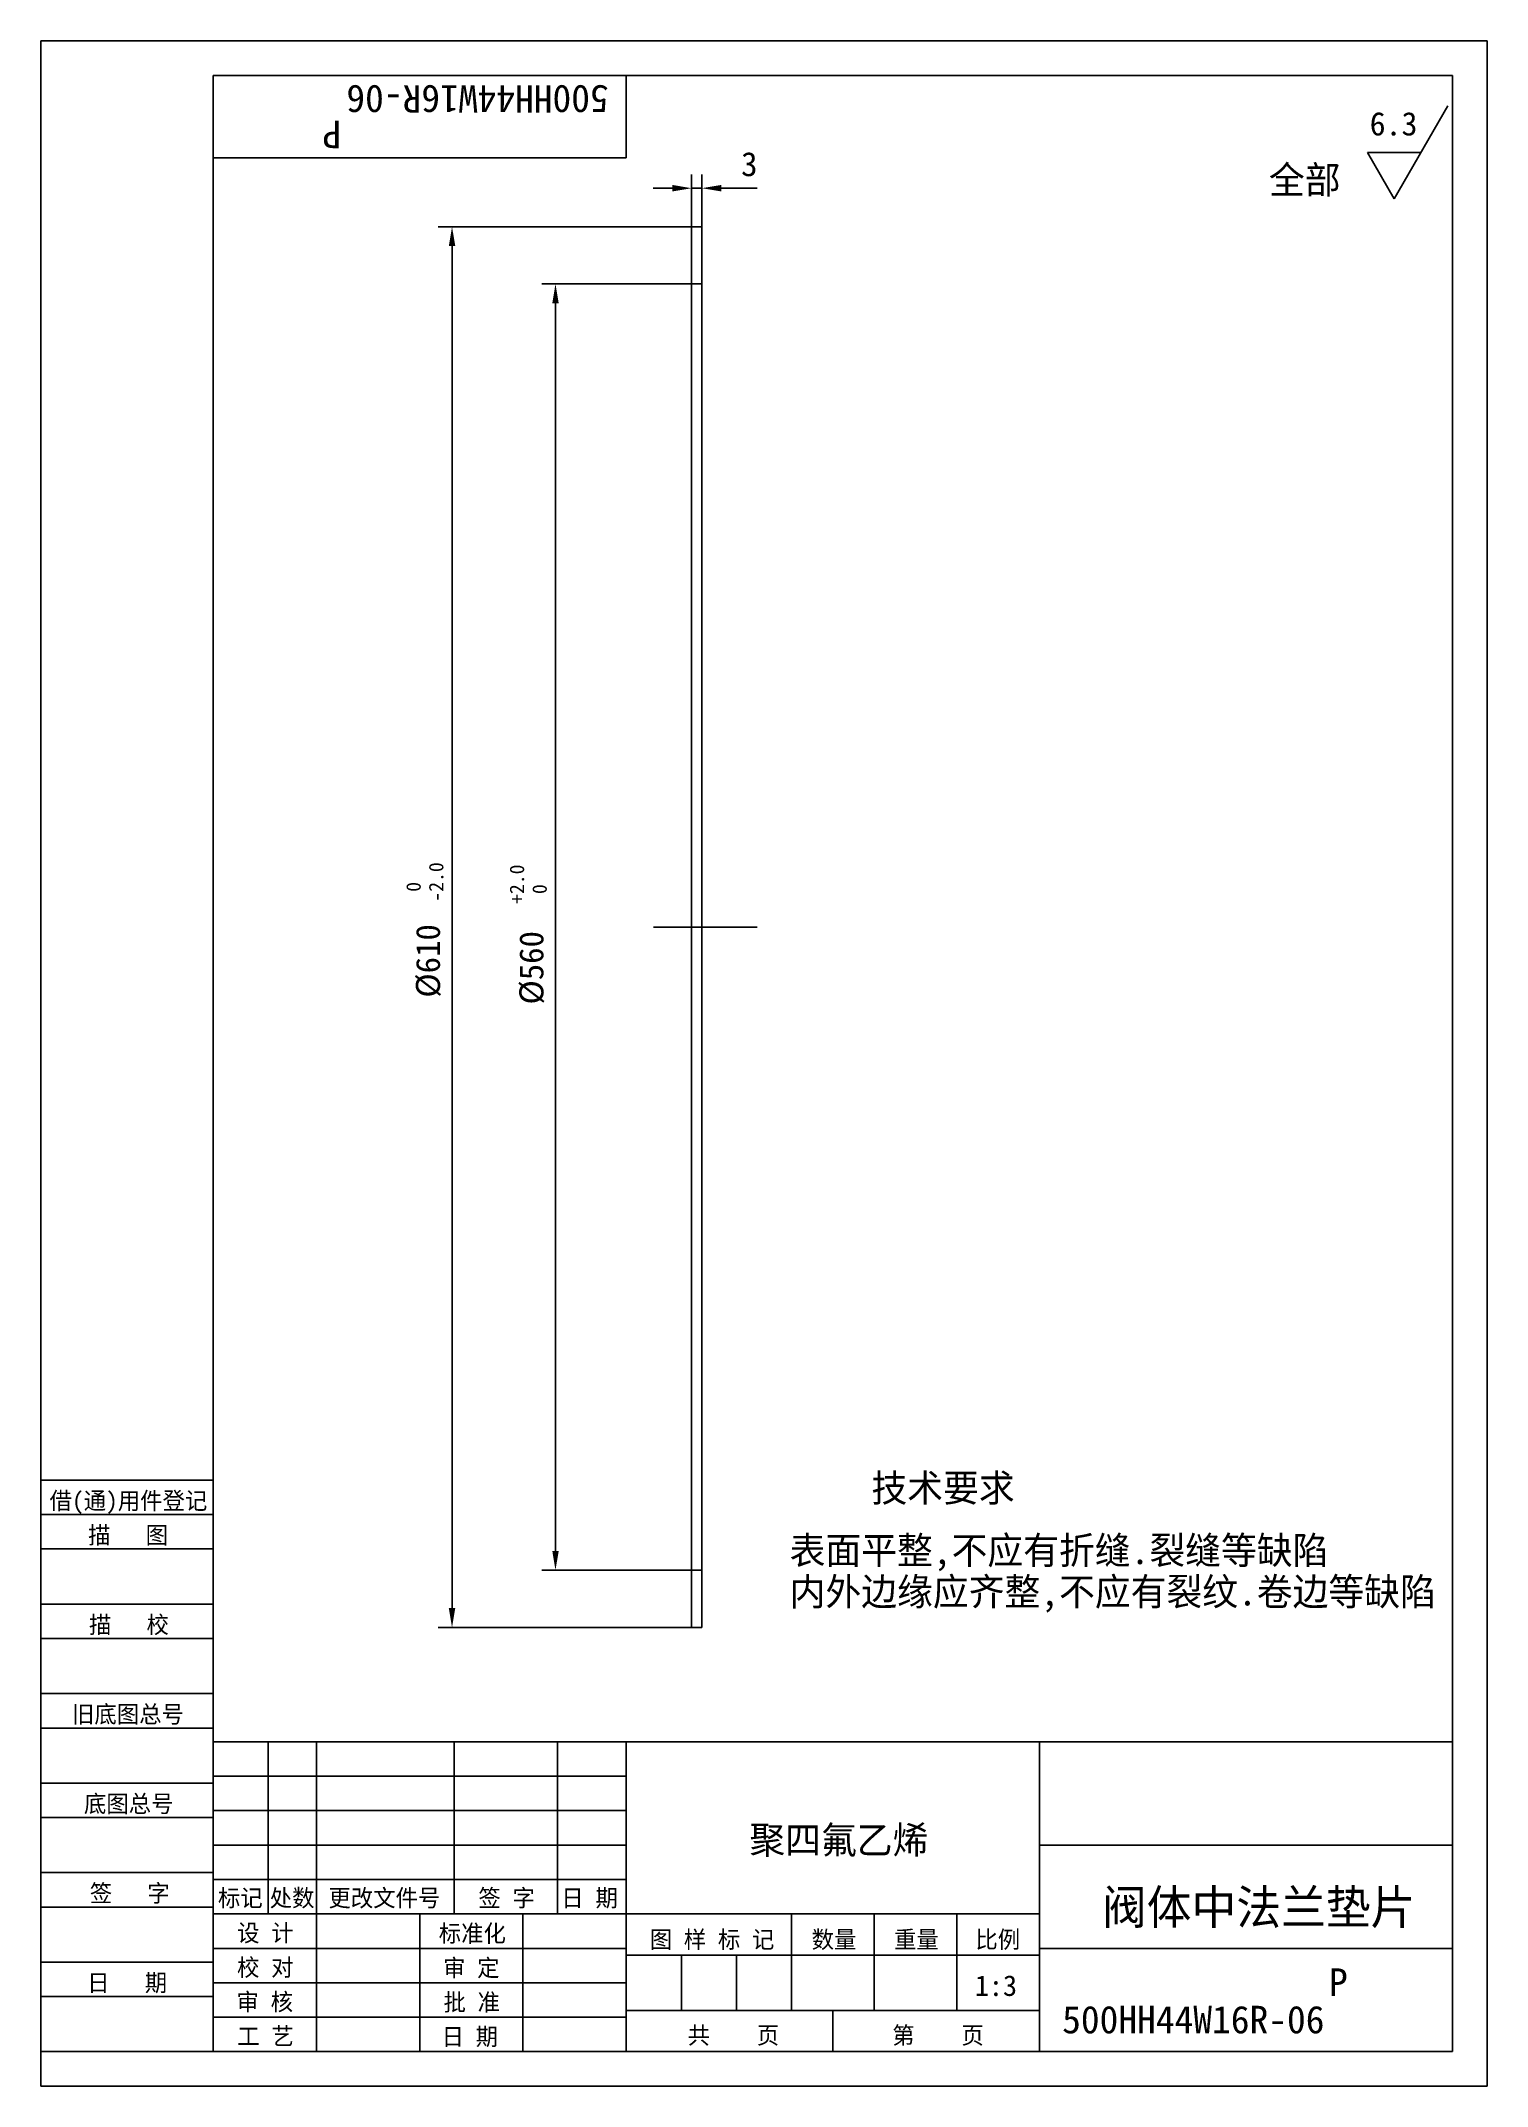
# Model space of a CAD drawing. Header units: metres. Extents: x 0 to 210, y 0 to 297.
import ezdxf

# ---------------------------------------------------------------- set-up
doc = ezdxf.new("R2010")
doc.units = ezdxf.units.M
for name, color, linetype in [('C', 6, 'Continuous'), ('D', 1, 'Continuous'), ('FL', 5, 'Continuous'), ('T', 7, 'Continuous'), ('TL', 4, 'Continuous')]:
    doc.layers.add(name, color=color, linetype=linetype)

# ---------------------------------------------------------------- blocks, each defined once
blk = doc.blocks.new('TUKUN4')
at = {"layer": 'FL'}
for p, q in [((0, 297), (0, 0)), ((210, 297), (0, 297)), ((210, 0), (210, 297)), ((0, 78), (25, 78)), ((0, 70), (25, 70)), ((0, 65), (25, 65)), ((0, 57), (25, 57)), ((0, 52), (25, 52)), ((33, 25), (33, 50)), ((40, 5), (40, 50)), ((60, 25), (60, 50)), ((75, 25), (75, 50)), ((25, 45), (85, 45)), ((0, 44), (25, 44)), ((0, 39), (25, 39)), ((25, 40), (85, 40)), ((25, 35), (85, 35)), ((0, 31), (25, 31)), ((25, 30), (85, 30)), ((0, 26), (25, 26)), ((70, 5), (70, 25)), ((0, 18), (25, 18)), ((25, 20), (85, 20)), ((25, 15), (85, 15)), ((0, 13), (25, 13)), ((25, 10), (85, 10)), ((0, 0), (210, 0))]:
    blk.add_line(p, q, dxfattribs=at)
at = {"layer": 'TL'}
for p, q in [((25, 5), (25, 292)), ((205, 292), (25, 292)), ((85, 292), (85, 280)), ((205, 5), (205, 292)), ((85, 280), (25, 280)), ((0, 88), (25, 88)), ((0, 83), (25, 83)), ((205, 50), (25, 50)), ((85, 5), (85, 50)), ((145, 5), (145, 50)), ((205, 35), (145, 35)), ((145, 25), (25, 25)), ((55, 5), (55, 25)), ((109, 11), (109, 25)), ((121, 11), (121, 25)), ((133, 11), (133, 25)), ((85, 19), (145, 19)), ((93, 11), (93, 19)), ((101, 11), (101, 19)), ((205, 20), (145, 20)), ((145, 11), (85, 11)), ((115, 5), (115, 11)), ((0, 5), (205, 5))]:
    blk.add_line(p, q, dxfattribs=at)
at = {"layer": 'T'}
for s, p in [('借(通)用件登记', (1.26, 83.76)), ('描   图', (6.86, 78.76)), ('描   校', (6.98, 65.76)), ('旧底图总号', (4.52, 52.76)), ('底图总号', (6.25, 39.76)), ('签   字', (7.1, 26.76)), ('标记', (25.71, 26.07)), ('处数', (33.22, 26.07)), ('更改文件号', (41.75, 26.07)), ('签 字', (63.53, 26.07)), ('日 期', (75.57, 26.07)), ('设 计', (28.5, 20.99)), ('标准化', (57.77, 20.93)), ('图 样 标 记', (88.4, 20.04)), ('数量', (111.92, 20.04)), ('重量', (123.88, 20.04)), ('比例', (135.7, 20.04)), ('校 对', (28.48, 15.99)), ('审 定', (58.39, 15.93)), ('日   期', (6.72, 13.76)), ('审 核', (28.41, 10.99)), ('批 准', (58.46, 10.93)), ('共    页', (93.91, 6.13)), ('第    页', (123.62, 6.13)), ('工 艺', (28.52, 5.99)), ('日 期', (58.18, 5.93))]:
    blk.add_text(s, height=2.5, dxfattribs=at).set_placement(p)

msp = doc.modelspace()

# ---------------------------------------------------------------- linework, layer by layer
at = {"layer": 'C'}
msp.add_line((88.96, 168.31), (103.99, 168.31), dxfattribs=at)
at = {"layer": 'D'}
for p, q in [((204.32, 287.57), (196.51, 274.05)), ((192.61, 280.81), (200.42, 280.81)), ((196.51, 274.05), (192.61, 280.81)), ((94.49, 270.01), (94.49, 277.61)), ((95.99, 270.01), (95.99, 277.61)), ((91.69, 275.61), (88.89, 275.61)), ((94.49, 275.61), (95.99, 275.61)), ((98.79, 275.61), (101.59, 275.61)), ((101.59, 275.61), (104.01, 275.61)), ((94.49, 270.01), (57.7, 270.01)), ((59.7, 267.21), (59.7, 69.41)), ((94.49, 261.71), (72.72, 261.71)), ((74.72, 258.91), (74.72, 77.71)), ((94.49, 74.91), (72.72, 74.91)), ((94.49, 66.61), (57.7, 66.61))]:
    msp.add_line(p, q, dxfattribs=at)
for points in [[(91.69, 276.08), (91.69, 275.14), (94.49, 275.61)], [(98.79, 276.08), (98.79, 275.14), (95.99, 275.61)], [(59.23, 267.21), (60.17, 267.21), (59.7, 270.01)], [(74.26, 258.91), (75.19, 258.91), (74.72, 261.71)], [(74.26, 77.71), (75.19, 77.71), (74.72, 74.91)], [(59.23, 69.41), (60.17, 69.41), (59.7, 66.61)]]:
    msp.add_solid(points, dxfattribs=at)
at = {"layer": 'TL'}
for p, q in [((94.49, 261.71), (94.49, 270.01)), ((94.49, 270.01), (95.99, 270.01)), ((95.99, 261.71), (95.99, 270.01)), ((94.49, 261.71), (95.99, 261.71)), ((94.49, 168.31), (94.49, 261.71)), ((95.99, 261.71), (95.99, 168.31)), ((94.49, 168.31), (94.49, 74.91)), ((95.99, 74.91), (95.99, 168.31)), ((94.49, 74.91), (95.99, 74.91)), ((94.49, 74.91), (94.49, 66.61)), ((95.99, 74.91), (95.99, 66.61)), ((94.49, 66.61), (95.99, 66.61))]:
    msp.add_line(p, q, dxfattribs=at)

# ---------------------------------------------------------------- block references
at = {"layer": 'D'}
msp.add_blockref('TUKUN4', (0, 0), dxfattribs=at)

# ---------------------------------------------------------------- texts
for s, height, rotation, p in [('500HH44W16R-06', 4, 180, (82.45, 290.56)), ('P', 4, 180, (43.61, 285.42)), ('-2.0', 2.1, 90, (58.44, 172.01)), ('+2.0', 2.1, 90, (70.17, 171.68)), (' 0', 2.1, 90, (55.15, 172.01)), (' 0', 2.1, 90, (73.46, 171.68)), ('%%C610', 3.5, 90, (57.95, 158.06)), ('%%C560', 3.5, 90, (72.97, 157.06))]:
    msp.add_text(s, height=height, rotation=rotation, dxfattribs=at).set_placement(p)
for s, height, p in [('6.3', 3.4, (192.95, 283.27)), ('3', 3.5, (101.68, 277.36)), ('全部', 4, (178.32, 274.83)), ('技术要求', 4, (120.6, 84.86)), ('表面平整,不应有折缝.裂缝等缺陷', 4, (108.72, 75.8)), ('内外边缘应齐整,不应有裂纹.卷边等缺陷', 4, (108.72, 69.8)), ('聚四氟乙烯', 4, (102.87, 33.74)), ('阀体中法兰垫片', 5, (154.08, 23.49)), ('1:3', 3, (135.62, 13.09)), ('P', 4, (187.04, 13.1)), ('500HH44W16R-06', 4, (148.29, 7.66))]:
    msp.add_text(s, height=height, dxfattribs=at).set_placement(p)

doc.saveas('drawing.dxf')
